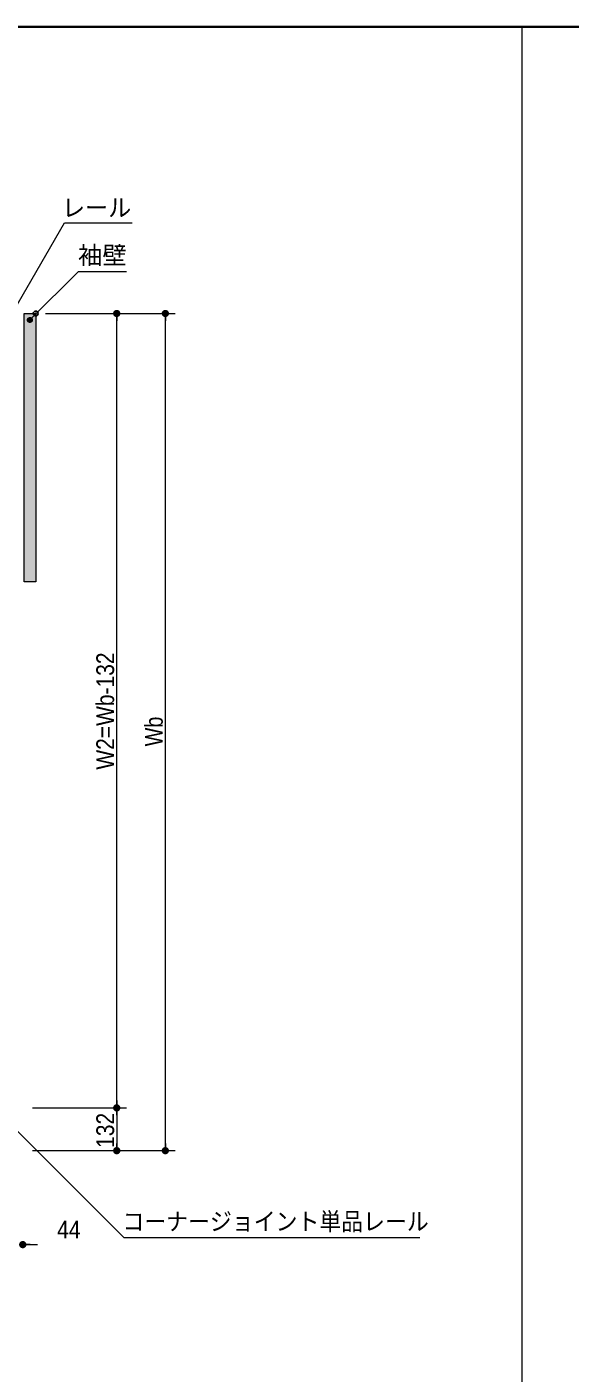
# Model space of a CAD drawing. Units: millimetres, scale not verified. Extents: x -9094 to 9094, y -4567 to 4567.
# Drawn here: x -4208 to -2532, y 0 to 4155 of the extents above; entities that cross this region are included whole.
import ezdxf
from ezdxf.enums import TextEntityAlignment as Align

# ---------------------------------------------------------------- set-up
doc = ezdxf.new("R2010")
doc.units = ezdxf.units.MM
doc.header["$LTSCALE"] = 30
doc.header["$PDMODE"] = 32
doc.header["$PDSIZE"] = 15
for name, color, linetype, lineweight in [('0-0_1図面枠', 7, 'Continuous', 20), ('0-1_2寸法-1', 7, 'Continuous', 15), ('0-2_0', 7, 'Continuous', 25), ('0-4_3一般', 254, 'Continuous', 20), ('0-5_2寸法-3', 7, 'Continuous', 15)]:
    doc.layers.add(name, color=color, linetype=linetype, lineweight=lineweight)
doc.layers.add('0-3_Defpoints', color=7, linetype='Continuous')
doc.styles.add('ＭＳ Ｐゴシック', font='')
doc.styles.get('ＭＳ Ｐゴシック').set_extended_font_data('MS PGothic')

# ---------------------------------------------------------------- blocks, each defined once
blk = doc.blocks.new('グループ-2')
at = {"layer": '0-0_1図面枠', "lineweight": 35}
blk.add_lwpolyline([(-180000, 124650), (180000, 124650), (180000, -124650), (-180000, -124650)], close=True, dxfattribs=at)
blk = doc.blocks.new('図面枠')
at = {"layer": '0-0_1図面枠'}
blk.add_blockref('グループ-2', (0, 0), dxfattribs=at)
blk = doc.blocks.new('_Dot')
at = {"layer": '0-2_0'}
blk.add_line((-15, 0), (-30, 0), dxfattribs=at)
for points in [[(0, 0), (-15, 0), (-14.88, 1.88)], [(0, 0), (-14.88, -1.88), (-15, 0)], [(0, 0), (-14.88, 1.88), (-14.53, 3.73)], [(0, 0), (-14.53, -3.73), (-14.88, -1.88)], [(0, 0), (-14.53, 3.73), (-13.95, 5.52)], [(0, 0), (-13.95, -5.52), (-14.53, -3.73)], [(0, 0), (-13.95, 5.52), (-13.14, 7.23)], [(0, 0), (-13.14, -7.23), (-13.95, -5.52)], [(0, 0), (-13.14, 7.23), (-12.14, 8.82)], [(0, 0), (-12.14, -8.82), (-13.14, -7.23)], [(0, 0), (-12.14, 8.82), (-10.93, 10.27)], [(0, 0), (-10.93, -10.27), (-12.14, -8.82)], [(0, 0), (-10.93, 10.27), (-9.56, 11.56)], [(0, 0), (-9.56, -11.56), (-10.93, -10.27)], [(0, 0), (-9.56, 11.56), (-8.04, 12.66)], [(0, 0), (-8.04, -12.66), (-9.56, -11.56)], [(0, 0), (-8.04, 12.66), (-6.39, 13.57)], [(0, 0), (-6.39, -13.57), (-8.04, -12.66)], [(0, 0), (-6.39, 13.57), (-4.64, 14.27)], [(0, 0), (-4.64, -14.27), (-6.39, -13.57)], [(0, 0), (-4.64, 14.27), (-2.81, 14.73)], [(0, 0), (-2.81, -14.73), (-4.64, -14.27)], [(0, 0), (-2.81, 14.73), (-0.94, 14.97)], [(0, 0), (-0.94, -14.97), (-2.81, -14.73)], [(0, 0), (-0.94, 14.97), (0.94, 14.97)], [(0, 0), (0.94, -14.97), (-0.94, -14.97)], [(0, 0), (0.94, 14.97), (2.81, 14.73)], [(0, 0), (2.81, 14.73), (4.64, 14.27)], [(0, 0), (4.64, 14.27), (6.39, 13.57)], [(0, 0), (6.39, 13.57), (8.04, 12.66)], [(0, 0), (8.04, 12.66), (9.56, 11.56)], [(0, 0), (9.56, 11.56), (10.93, 10.27)], [(0, 0), (10.93, 10.27), (12.14, 8.82)], [(0, 0), (12.14, 8.82), (13.14, 7.23)], [(0, 0), (13.14, 7.23), (13.95, 5.52)], [(0, 0), (13.95, 5.52), (14.53, 3.73)], [(0, 0), (14.53, 3.73), (14.88, 1.88)], [(0, 0), (14.88, 1.88), (15, 0)], [(0, 0), (2.81, -14.73), (0.94, -14.97)], [(0, 0), (4.64, -14.27), (2.81, -14.73)], [(0, 0), (6.39, -13.57), (4.64, -14.27)], [(0, 0), (8.04, -12.66), (6.39, -13.57)], [(0, 0), (9.56, -11.56), (8.04, -12.66)], [(0, 0), (10.93, -10.27), (9.56, -11.56)], [(0, 0), (12.14, -8.82), (10.93, -10.27)], [(0, 0), (13.14, -7.23), (12.14, -8.82)], [(0, 0), (13.95, -5.52), (13.14, -7.23)], [(0, 0), (14.53, -3.73), (13.95, -5.52)], [(0, 0), (14.88, -1.88), (14.53, -3.73)], [(0, 0), (15, 0), (14.88, -1.88)]]:
    blk.add_solid(points, dxfattribs=at)
blk = doc.blocks.new('グループ-27')
at = {"layer": '0-4_3一般', "color": 7, "lineweight": 15}
blk.add_lwpolyline([(-45000, 98115), (-45000, 73260), (-46080, 73260), (-46080, 98115)], close=True, dxfattribs=at)
at = {"layer": '0-4_3一般', "color": 8}
blk.add_solid([(-45000, 98115), (-46080, 98115), (-45000, 73260), (-46080, 73260)], dxfattribs=at)
blk = doc.blocks.new('グループ-50')
at = {"layer": '0-4_3一般'}
blk.add_blockref('グループ-27', (0, 0), dxfattribs=at)

msp = doc.modelspace()

# ---------------------------------------------------------------- linework, layer by layer
at = {"layer": '0-0_1図面枠', "lineweight": 15}
msp.add_line((-2681.25, 4155), (-2681.25, -3705), dxfattribs=at)
at = {"layer": '0-1_2寸法-1'}
for p, q in [((-4151.25, 3270.5), (-3901.25, 3270.5)), ((-3931.25, 841.01), (-3931.25, 3247.99)), ((-3901.25, 3270.5), (-3751.25, 3270.5)), ((-3781.25, 709.01), (-3781.25, 3247.99)), ((-4191.25, 818.5), (-3901.25, 818.5)), ((-4191.25, 818.5), (-3901.25, 818.5)), ((-3931.25, 795.99), (-3931.25, 709.01)), ((-4191.25, 686.5), (-3901.25, 686.5)), ((-3901.25, 686.5), (-3751.25, 686.5)), ((-4198.74, 396.5), (-4176.23, 396.5))]:
    msp.add_line(p, q, dxfattribs=at)
at = {"layer": '0-3_Defpoints'}
for p in [(-4181.25, 3270.5), (-3931.25, 3270.5), (-3781.25, 3270.5), (-3931.25, 686.5)]:
    msp.add_point(p, dxfattribs=at)
at = {"layer": '0-5_2寸法-3'}
for points in [[(-4265.25, 3250.5), (-4092.04, 3550.5), (-3883.69, 3550.5)], [(-4199.25, 3250.5), (-4049.25, 3400.5), (-3901.08, 3400.5)], [(-4206.73, 3249.76), (-4206.75, 3250.13), (-4206.76, 3250.5), (-4206.75, 3250.87), (-4206.73, 3251.24), (-4206.68, 3251.6), (-4206.62, 3251.97), (-4206.54, 3252.33), (-4206.44, 3252.68), (-4206.32, 3253.03), (-4206.19, 3253.37), (-4206.04, 3253.71), (-4205.87, 3254.04), (-4205.69, 3254.36), (-4205.5, 3254.67), (-4205.28, 3254.97), (-4205.06, 3255.27), (-4204.82, 3255.54), (-4204.56, 3255.81), (-4204.29, 3256.07), (-4204.02, 3256.31), (-4203.72, 3256.53), (-4203.42, 3256.75), (-4203.11, 3256.94), (-4202.79, 3257.12), (-4202.46, 3257.29), (-4202.12, 3257.44), (-4201.78, 3257.57), (-4201.43, 3257.69), (-4201.08, 3257.79), (-4200.72, 3257.87), (-4200.35, 3257.93), (-4199.99, 3257.98), (-4199.62, 3258), (-4199.25, 3258.01), (-4198.88, 3258), (-4198.51, 3257.98), (-4198.15, 3257.93), (-4197.78, 3257.87), (-4197.42, 3257.79)], [(-4196.04, 3243.71), (-4196.38, 3243.56), (-4196.72, 3243.43), (-4197.07, 3243.31), (-4197.42, 3243.21), (-4197.78, 3243.13), (-4198.15, 3243.07), (-4198.51, 3243.02), (-4198.88, 3243), (-4199.25, 3242.99), (-4199.62, 3243), (-4199.99, 3243.02), (-4200.35, 3243.07), (-4200.72, 3243.13), (-4201.08, 3243.21), (-4201.43, 3243.31), (-4201.78, 3243.43), (-4202.12, 3243.56), (-4202.46, 3243.71), (-4202.79, 3243.88), (-4203.11, 3244.06), (-4203.42, 3244.25), (-4203.72, 3244.47), (-4204.02, 3244.69), (-4204.29, 3244.93), (-4204.56, 3245.19), (-4204.82, 3245.46), (-4205.06, 3245.73), (-4205.28, 3246.03), (-4205.5, 3246.33), (-4205.69, 3246.64), (-4205.87, 3246.96), (-4206.04, 3247.29), (-4206.19, 3247.63), (-4206.32, 3247.97), (-4206.44, 3248.32), (-4206.54, 3248.67), (-4206.62, 3249.03), (-4206.68, 3249.4), (-4206.73, 3249.76)], [(-4197.42, 3257.79), (-4197.07, 3257.69), (-4196.72, 3257.57), (-4196.38, 3257.44), (-4196.04, 3257.29), (-4195.71, 3257.12), (-4195.39, 3256.94), (-4195.08, 3256.75), (-4194.78, 3256.53), (-4194.48, 3256.31), (-4194.21, 3256.07), (-4193.94, 3255.81)], [(-4193.94, 3255.81), (-4193.68, 3255.54), (-4193.44, 3255.27), (-4193.22, 3254.97), (-4193, 3254.67), (-4192.81, 3254.36), (-4192.63, 3254.04), (-4192.46, 3253.71), (-4192.31, 3253.37), (-4192.18, 3253.03), (-4192.06, 3252.68), (-4191.96, 3252.33), (-4191.88, 3251.97), (-4191.82, 3251.6), (-4191.77, 3251.24), (-4191.75, 3250.87), (-4191.74, 3250.5), (-4191.75, 3250.13), (-4191.77, 3249.76), (-4191.82, 3249.4), (-4191.88, 3249.03), (-4191.96, 3248.67), (-4192.06, 3248.32), (-4192.18, 3247.97), (-4192.31, 3247.63), (-4192.46, 3247.29), (-4192.63, 3246.96), (-4192.81, 3246.64), (-4193, 3246.33), (-4193.22, 3246.03), (-4193.44, 3245.73), (-4193.68, 3245.46), (-4193.94, 3245.19), (-4194.21, 3244.93), (-4194.48, 3244.69), (-4194.78, 3244.47), (-4195.08, 3244.25), (-4195.39, 3244.06), (-4195.71, 3243.88), (-4196.04, 3243.71)], [(-4243.25, 752.5), (-3909.25, 418.5), (-2995.36, 418.5)]]:
    msp.add_lwpolyline(points, dxfattribs=at)
for points in [[(-4206.76, 3250.5), (-4201.08, 3257.79), (-4201.43, 3257.69)], [(-4206.75, 3250.13), (-4201.08, 3257.79), (-4206.76, 3250.5)], [(-4206.76, 3250.5), (-4201.43, 3257.69), (-4206.75, 3250.87)], [(-4206.75, 3250.13), (-4200.72, 3257.87), (-4201.08, 3257.79)], [(-4206.73, 3249.76), (-4200.72, 3257.87), (-4206.75, 3250.13)], [(-4206.75, 3250.87), (-4201.43, 3257.69), (-4201.78, 3257.57)], [(-4206.75, 3250.87), (-4201.78, 3257.57), (-4206.73, 3251.24)], [(-4206.73, 3249.76), (-4200.35, 3257.93), (-4200.72, 3257.87)], [(-4206.68, 3249.4), (-4200.35, 3257.93), (-4206.73, 3249.76)], [(-4206.73, 3251.24), (-4201.78, 3257.57), (-4202.12, 3257.44)], [(-4206.73, 3251.24), (-4202.12, 3257.44), (-4206.68, 3251.6)], [(-4206.68, 3249.4), (-4199.99, 3257.98), (-4200.35, 3257.93)], [(-4206.62, 3249.03), (-4199.99, 3257.98), (-4206.68, 3249.4)], [(-4206.68, 3251.6), (-4202.12, 3257.44), (-4202.46, 3257.29)], [(-4206.68, 3251.6), (-4202.46, 3257.29), (-4206.62, 3251.97)], [(-4206.62, 3249.03), (-4199.62, 3258), (-4199.99, 3257.98)], [(-4206.54, 3248.67), (-4199.62, 3258), (-4206.62, 3249.03)], [(-4206.62, 3251.97), (-4202.46, 3257.29), (-4202.79, 3257.12)], [(-4206.62, 3251.97), (-4202.79, 3257.12), (-4206.54, 3252.33)], [(-4206.54, 3248.67), (-4199.25, 3258.01), (-4199.62, 3258)], [(-4206.44, 3248.32), (-4199.25, 3258.01), (-4206.54, 3248.67)], [(-4206.54, 3252.33), (-4202.79, 3257.12), (-4203.11, 3256.94)], [(-4206.54, 3252.33), (-4203.11, 3256.94), (-4206.44, 3252.68)], [(-4206.44, 3248.32), (-4198.88, 3258), (-4199.25, 3258.01)], [(-4206.32, 3247.97), (-4198.88, 3258), (-4206.44, 3248.32)], [(-4206.44, 3252.68), (-4203.11, 3256.94), (-4203.42, 3256.75)], [(-4206.44, 3252.68), (-4203.42, 3256.75), (-4206.32, 3253.03)], [(-4206.32, 3247.97), (-4198.51, 3257.98), (-4198.88, 3258)], [(-4206.19, 3247.63), (-4198.51, 3257.98), (-4206.32, 3247.97)], [(-4206.32, 3253.03), (-4203.42, 3256.75), (-4203.72, 3256.53)], [(-4206.32, 3253.03), (-4203.72, 3256.53), (-4206.19, 3253.37)], [(-4206.19, 3247.63), (-4198.15, 3257.93), (-4198.51, 3257.98)], [(-4206.04, 3247.29), (-4198.15, 3257.93), (-4206.19, 3247.63)], [(-4206.19, 3253.37), (-4203.72, 3256.53), (-4204.02, 3256.31)], [(-4206.19, 3253.37), (-4204.02, 3256.31), (-4206.04, 3253.71)], [(-4206.04, 3247.29), (-4197.78, 3257.87), (-4198.15, 3257.93)], [(-4205.87, 3246.96), (-4197.78, 3257.87), (-4206.04, 3247.29)], [(-4206.04, 3253.71), (-4204.02, 3256.31), (-4204.29, 3256.07)], [(-4206.04, 3253.71), (-4204.29, 3256.07), (-4205.87, 3254.04)], [(-4205.87, 3246.96), (-4197.42, 3257.79), (-4197.78, 3257.87)], [(-4205.69, 3246.64), (-4197.42, 3257.79), (-4205.87, 3246.96)], [(-4205.87, 3254.04), (-4204.29, 3256.07), (-4204.56, 3255.81)], [(-4205.87, 3254.04), (-4204.56, 3255.81), (-4205.69, 3254.36)], [(-4205.69, 3246.64), (-4197.07, 3257.69), (-4197.42, 3257.79)], [(-4205.5, 3246.33), (-4197.07, 3257.69), (-4205.69, 3246.64)], [(-4205.69, 3254.36), (-4204.56, 3255.81), (-4204.82, 3255.54)], [(-4205.69, 3254.36), (-4204.82, 3255.54), (-4205.5, 3254.67)], [(-4205.5, 3246.33), (-4196.72, 3257.57), (-4197.07, 3257.69)], [(-4205.28, 3246.03), (-4196.72, 3257.57), (-4205.5, 3246.33)], [(-4205.5, 3254.67), (-4204.82, 3255.54), (-4205.06, 3255.27)], [(-4205.5, 3254.67), (-4205.06, 3255.27), (-4205.28, 3254.97)], [(-4205.28, 3246.03), (-4196.38, 3257.44), (-4196.72, 3257.57)], [(-4205.06, 3245.73), (-4196.38, 3257.44), (-4205.28, 3246.03)], [(-4205.06, 3245.73), (-4196.04, 3257.29), (-4196.38, 3257.44)], [(-4204.82, 3245.46), (-4196.04, 3257.29), (-4205.06, 3245.73)], [(-4204.82, 3245.46), (-4195.71, 3257.12), (-4196.04, 3257.29)], [(-4204.56, 3245.19), (-4195.71, 3257.12), (-4204.82, 3245.46)], [(-4204.56, 3245.19), (-4195.39, 3256.94), (-4195.71, 3257.12)], [(-4204.29, 3244.93), (-4195.39, 3256.94), (-4204.56, 3245.19)], [(-4204.29, 3244.93), (-4195.08, 3256.75), (-4195.39, 3256.94)], [(-4204.02, 3244.69), (-4195.08, 3256.75), (-4204.29, 3244.93)], [(-4204.02, 3244.69), (-4194.78, 3256.53), (-4195.08, 3256.75)], [(-4203.72, 3244.47), (-4194.78, 3256.53), (-4204.02, 3244.69)], [(-4203.72, 3244.47), (-4194.48, 3256.31), (-4194.78, 3256.53)], [(-4203.42, 3244.25), (-4194.48, 3256.31), (-4203.72, 3244.47)], [(-4203.42, 3244.25), (-4194.21, 3256.07), (-4194.48, 3256.31)], [(-4203.11, 3244.06), (-4194.21, 3256.07), (-4203.42, 3244.25)], [(-4203.11, 3244.06), (-4193.94, 3255.81), (-4194.21, 3256.07)], [(-4202.79, 3243.88), (-4193.94, 3255.81), (-4203.11, 3244.06)], [(-4202.79, 3243.88), (-4193.68, 3255.54), (-4193.94, 3255.81)], [(-4202.46, 3243.71), (-4193.68, 3255.54), (-4202.79, 3243.88)], [(-4202.46, 3243.71), (-4193.44, 3255.27), (-4193.68, 3255.54)], [(-4202.12, 3243.56), (-4193.44, 3255.27), (-4202.46, 3243.71)], [(-4202.12, 3243.56), (-4193.22, 3254.97), (-4193.44, 3255.27)], [(-4201.78, 3243.43), (-4193.22, 3254.97), (-4202.12, 3243.56)], [(-4201.78, 3243.43), (-4193, 3254.67), (-4193.22, 3254.97)], [(-4201.43, 3243.31), (-4193, 3254.67), (-4201.78, 3243.43)], [(-4201.43, 3243.31), (-4192.81, 3254.36), (-4193, 3254.67)], [(-4201.08, 3243.21), (-4192.81, 3254.36), (-4201.43, 3243.31)], [(-4201.08, 3243.21), (-4192.63, 3254.04), (-4192.81, 3254.36)], [(-4200.72, 3243.13), (-4192.63, 3254.04), (-4201.08, 3243.21)], [(-4200.72, 3243.13), (-4192.46, 3253.71), (-4192.63, 3254.04)], [(-4200.35, 3243.07), (-4192.46, 3253.71), (-4200.72, 3243.13)], [(-4200.35, 3243.07), (-4192.31, 3253.37), (-4192.46, 3253.71)], [(-4199.99, 3243.02), (-4192.31, 3253.37), (-4200.35, 3243.07)], [(-4199.99, 3243.02), (-4192.18, 3253.03), (-4192.31, 3253.37)], [(-4199.62, 3243), (-4192.18, 3253.03), (-4199.99, 3243.02)], [(-4199.62, 3243), (-4192.06, 3252.68), (-4192.18, 3253.03)], [(-4199.25, 3242.99), (-4192.06, 3252.68), (-4199.62, 3243)], [(-4199.25, 3242.99), (-4191.96, 3252.33), (-4192.06, 3252.68)], [(-4198.88, 3243), (-4191.96, 3252.33), (-4199.25, 3242.99)], [(-4198.88, 3243), (-4191.88, 3251.97), (-4191.96, 3252.33)], [(-4198.51, 3243.02), (-4191.88, 3251.97), (-4198.88, 3243)], [(-4198.51, 3243.02), (-4191.82, 3251.6), (-4191.88, 3251.97)], [(-4198.15, 3243.07), (-4191.82, 3251.6), (-4198.51, 3243.02)], [(-4198.15, 3243.07), (-4191.77, 3251.24), (-4191.82, 3251.6)], [(-4197.78, 3243.13), (-4191.77, 3251.24), (-4198.15, 3243.07)], [(-4197.78, 3243.13), (-4191.75, 3250.87), (-4191.77, 3251.24)], [(-4197.42, 3243.21), (-4191.75, 3250.87), (-4197.78, 3243.13)], [(-4197.42, 3243.21), (-4191.74, 3250.5), (-4191.75, 3250.87)], [(-4197.07, 3243.31), (-4191.74, 3250.5), (-4197.42, 3243.21)], [(-4197.07, 3243.31), (-4191.75, 3250.13), (-4191.74, 3250.5)], [(-4196.72, 3243.43), (-4191.75, 3250.13), (-4197.07, 3243.31)], [(-4196.72, 3243.43), (-4191.77, 3249.76), (-4191.75, 3250.13)], [(-4196.38, 3243.56), (-4191.77, 3249.76), (-4196.72, 3243.43)], [(-4196.38, 3243.56), (-4191.82, 3249.4), (-4191.77, 3249.76)], [(-4196.04, 3243.71), (-4191.82, 3249.4), (-4196.38, 3243.56)], [(-4196.04, 3243.71), (-4191.88, 3249.03), (-4191.82, 3249.4)], [(-4195.71, 3243.88), (-4191.88, 3249.03), (-4196.04, 3243.71)], [(-4195.71, 3243.88), (-4191.96, 3248.67), (-4191.88, 3249.03)], [(-4195.39, 3244.06), (-4191.96, 3248.67), (-4195.71, 3243.88)], [(-4195.39, 3244.06), (-4192.06, 3248.32), (-4191.96, 3248.67)], [(-4195.08, 3244.25), (-4192.06, 3248.32), (-4195.39, 3244.06)], [(-4195.08, 3244.25), (-4192.18, 3247.97), (-4192.06, 3248.32)], [(-4194.78, 3244.47), (-4192.18, 3247.97), (-4195.08, 3244.25)], [(-4194.78, 3244.47), (-4192.31, 3247.63), (-4192.18, 3247.97)], [(-4194.48, 3244.69), (-4192.31, 3247.63), (-4194.78, 3244.47)], [(-4194.48, 3244.69), (-4192.46, 3247.29), (-4192.31, 3247.63)], [(-4194.21, 3244.93), (-4192.46, 3247.29), (-4194.48, 3244.69)], [(-4194.21, 3244.93), (-4192.63, 3246.96), (-4192.46, 3247.29)], [(-4193.94, 3245.19), (-4192.63, 3246.96), (-4194.21, 3244.93)], [(-4193.94, 3245.19), (-4192.81, 3246.64), (-4192.63, 3246.96)], [(-4193.68, 3245.46), (-4192.81, 3246.64), (-4193.94, 3245.19)], [(-4193.68, 3245.46), (-4193, 3246.33), (-4192.81, 3246.64)], [(-4193.44, 3245.73), (-4193, 3246.33), (-4193.68, 3245.46)], [(-4193.44, 3245.73), (-4193.22, 3246.03), (-4193, 3246.33)]]:
    msp.add_solid(points, dxfattribs=at)

# ---------------------------------------------------------------- block references
at = {"layer": '0-0_1図面枠', "xscale": 0.03333333, "yscale": 0.03333333}
msp.add_blockref('図面枠', (-2681.25, 0), dxfattribs=at)
at = {"layer": '0-1_2寸法-1', "xscale": 0.7503418, "yscale": 0.7503418}
for p, rotation in [((-3931.25, 3270.5), 90), ((-3781.25, 3270.5), 90), ((-3931.25, 818.5), 270), ((-3931.25, 818.5), 90), ((-3931.25, 686.5), 270), ((-3781.25, 686.5), 270), ((-4221.25, 396.5), 180)]:
    msp.add_blockref('_Dot', p, dxfattribs=dict(at, rotation=rotation))
at = {"layer": '0-4_3一般', "xscale": 0.03333333, "yscale": 0.03333333}
msp.add_blockref('グループ-50', (-2681.25, 0), dxfattribs=at)

# ---------------------------------------------------------------- texts
at = {"layer": '0-1_2寸法-1', "style": 'ＭＳ Ｐゴシック'}
for s, height, width, p in [('W2=Wb-132', 55.03, 0.9, (-3922.81, 1862.4)), ('Wb', 54.99, 0.85, (-3772.67, 1934.43)), ('132', 54.99, 0.9, (-3922.81, 695.16))]:
    msp.add_text(s, height=height, rotation=90, dxfattribs=dict(at, width=width)).set_placement(p, align=Align.BOTTOM_LEFT)
at = {"layer": '0-1_2寸法-1', "style": 'ＭＳ Ｐゴシック', "width": 0.9}
msp.add_text('44', height=54.99, dxfattribs=at).set_placement((-4115, 399.22), align=Align.BOTTOM_LEFT)
at = {"layer": '0-5_2寸法-3', "style": 'ＭＳ Ｐゴシック'}
for s, width, p in [('レール', 0.95, (-4100.11, 3553.06)), ('コーナージョイント単品レール', 0.9, (-3913.56, 423.95))]:
    msp.add_text(s, height=54.99, dxfattribs=dict(at, width=width)).set_placement(p, align=Align.BOTTOM_LEFT)
msp.add_text('袖壁', height=54.99, dxfattribs=at).set_placement((-4050.67, 3406.26), align=Align.BOTTOM_LEFT)

doc.saveas('drawing.dxf')
